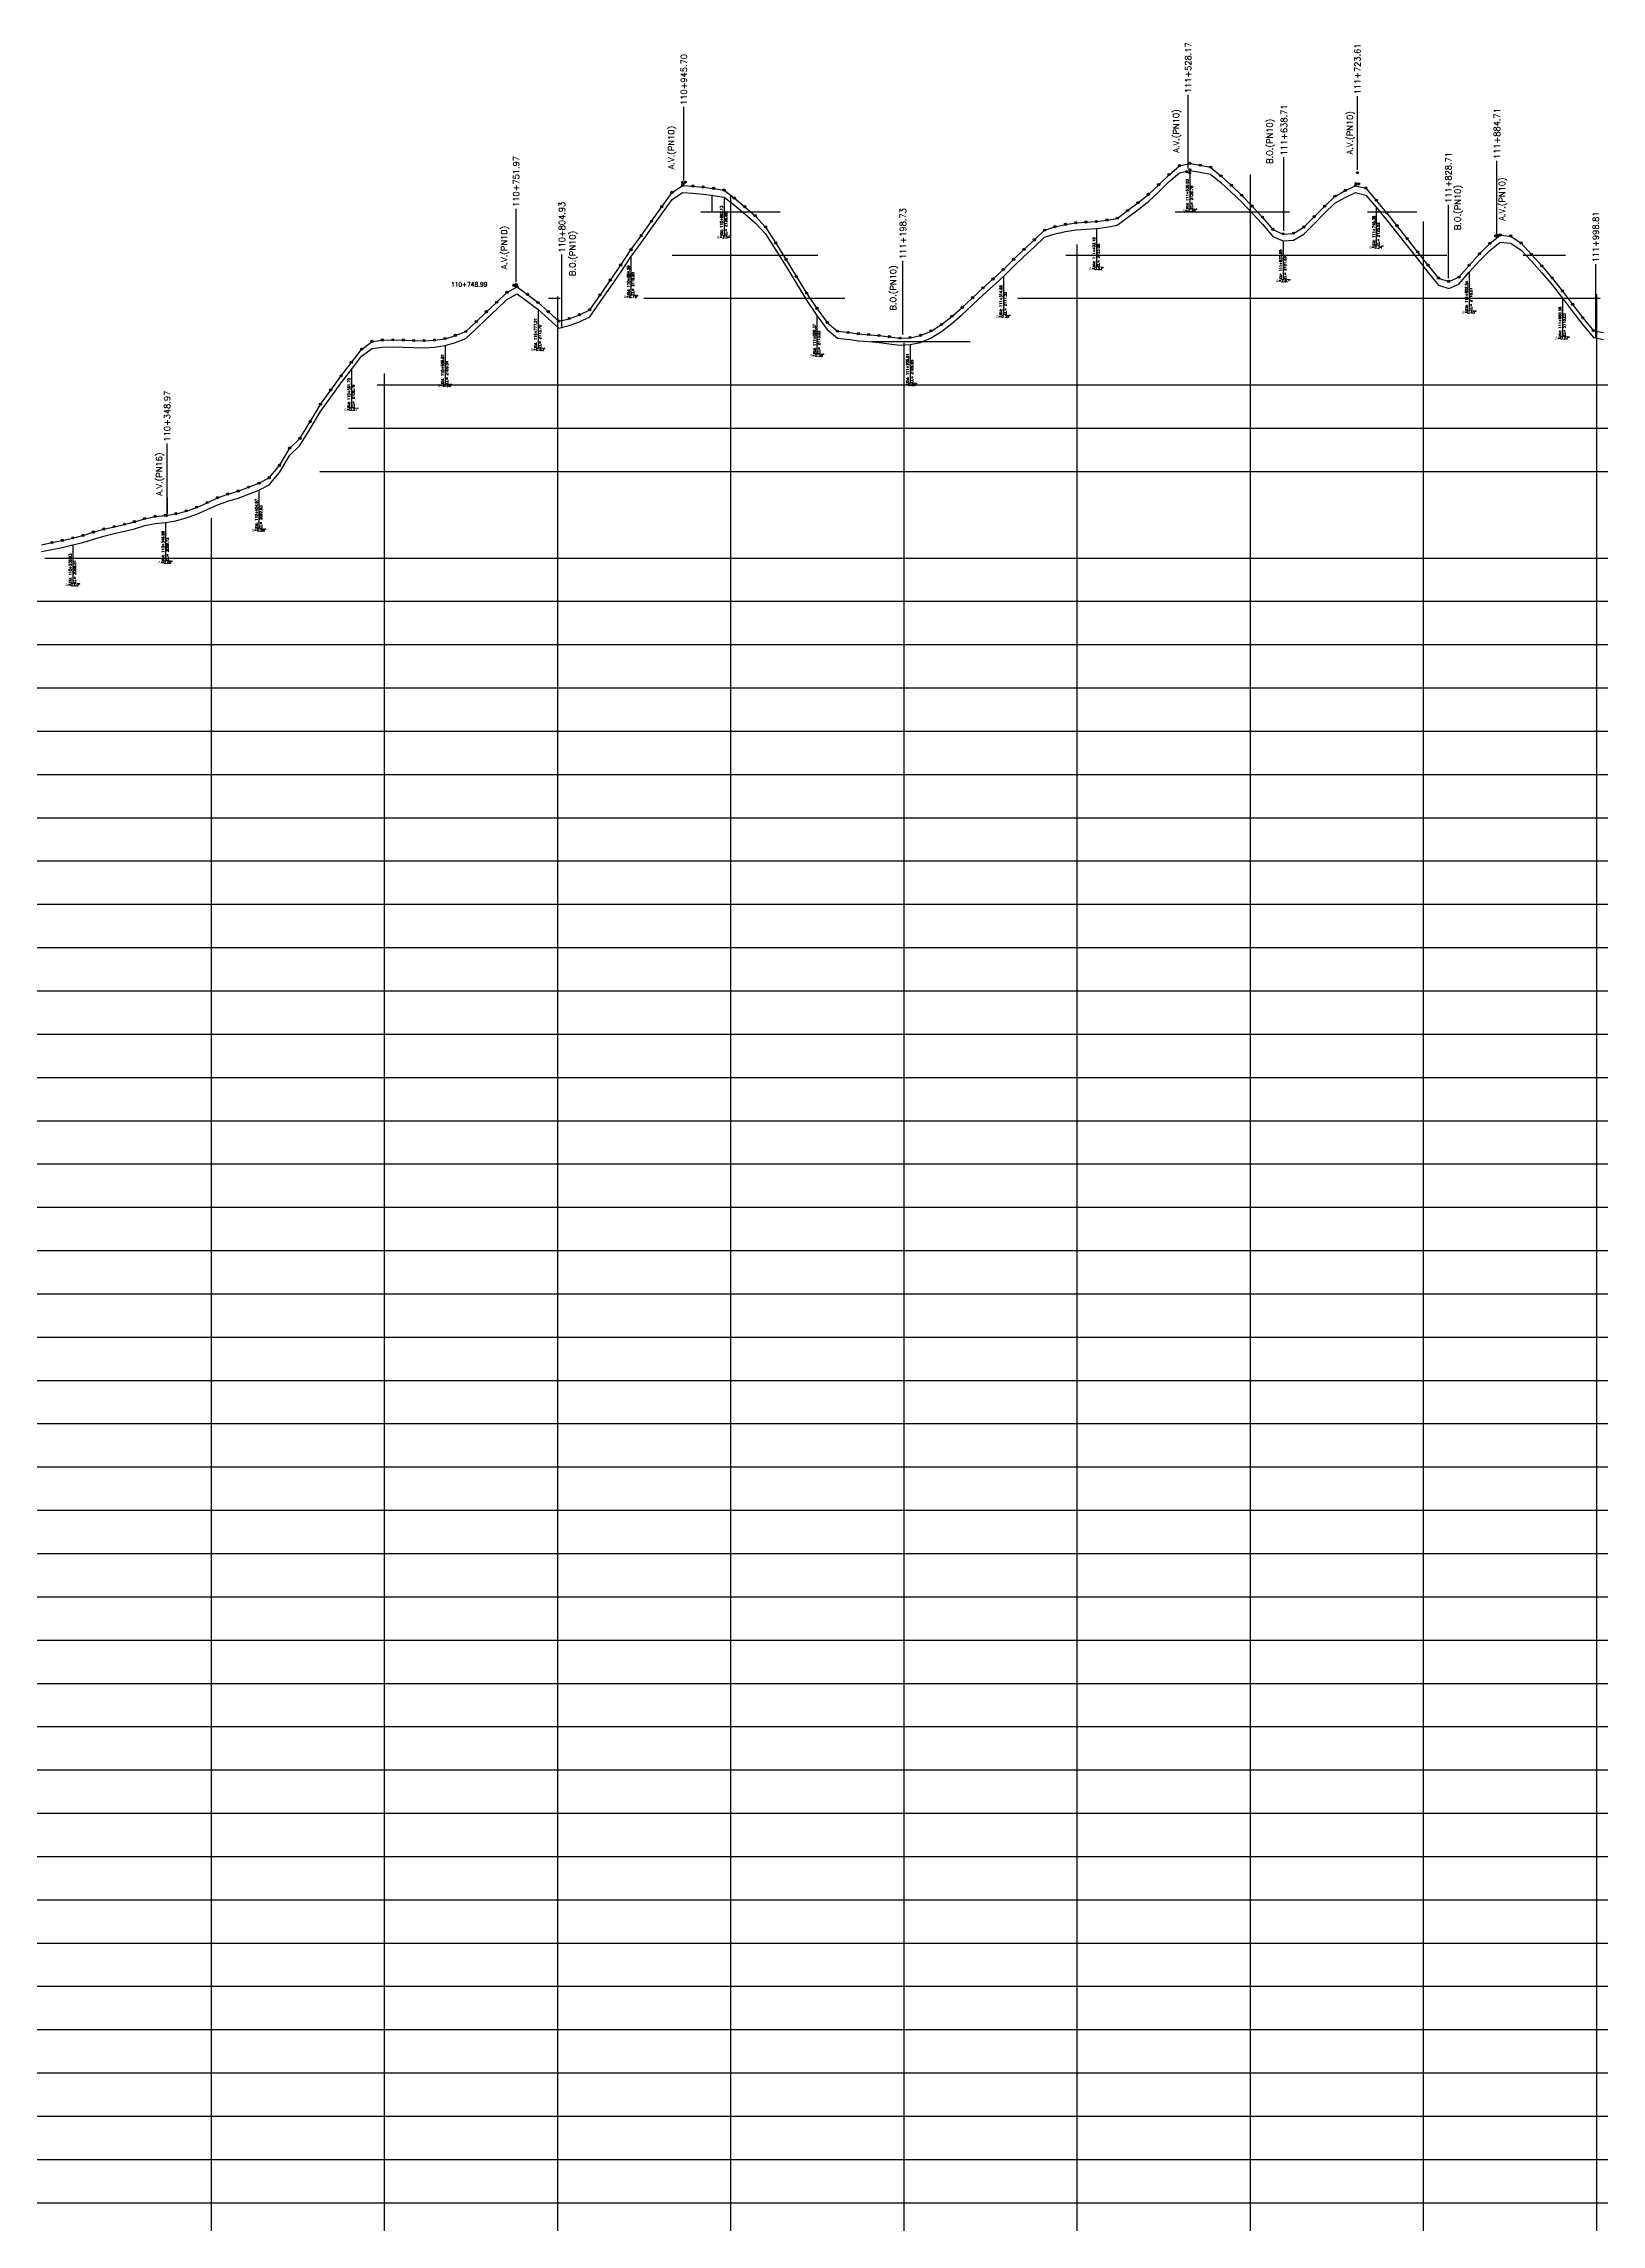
# Model space of a CAD drawing. Header units: metres. Extents: x 575895 to 634487, y 3214622 to 3222739.
# Drawn here: x 611809 to 613608, y 3217661 to 3220180 of the extents above; entities that cross this region are included whole.
import ezdxf

# ---------------------------------------------------------------- set-up
doc = ezdxf.new("R2010")
doc.units = ezdxf.units.M
for name, color, linetype in [('1405-05-17--km 74+000-133+000', 150, 'Continuous'), ('C-ROAD-PROF-GRID-MAJR', 8, 'Continuous'), ('C-ROAD-PROF-LABL', 92, 'Continuous'), ('C-ROAD-PROF-STAN-GEOM', 11, 'Continuous'), ('TXT', 2, 'Continuous'), ('V-CTRL-BMRK', 150, 'Continuous'), ('V-NODE', 1, 'Continuous')]:
    doc.layers.add(name, color=color, linetype=linetype)
doc.styles.add('RD', font='ROMAND.SHX', dxfattribs={"height": 3.5})
doc.styles.get("Standard").update_dxf_attribs({"font": 'romanc.shx', "height": 2})

msp = doc.modelspace()

# ---------------------------------------------------------------- linework, layer by layer
at = {"layer": '1405-05-17--km 74+000-133+000', "color": 150, "linetype": 'Continuous', "lineweight": -3, "ltscale": 2, "flags": 128}
for points in [[(611806.6, 3219601.1), (611818.7, 3219603.5), (611830.7, 3219606), (611842.8, 3219608.8), (611854.6, 3219611.6), (611866.6, 3219615.5), (611878.6, 3219619), (611890.6, 3219621.9), (611902.6, 3219624.6), (611913.9, 3219627.5), (611925.9, 3219631.1), (611937.9, 3219633.6), (611949.8, 3219634.9), (611961.9, 3219636.8), (611973.9, 3219640), (611985.9, 3219644.2), (611998, 3219649.6), (612009.9, 3219655.2), (612021.9, 3219659.5), (612033.9, 3219662.9), (612045.8, 3219667.4), (612057.8, 3219672), (612069.7, 3219678.3), (612081.5, 3219692.6), (612093.3, 3219712.5), (612105.2, 3219723.8), (612117, 3219743), (612128.8, 3219763.1), (612140.7, 3219779.7), (612152.7, 3219796), (612164.6, 3219811.6), (612176.4, 3219826.7), (612188.4, 3219835.9), (612200.3, 3219837.3), (612212.4, 3219837.6), (612224.5, 3219837.4), (612236.6, 3219836.8), (612248.6, 3219836.7), (612260.6, 3219837.4), (612272.7, 3219839.1), (612284.7, 3219842.8), (612296.7, 3219847.2), (612308.6, 3219858.5), (612320.5, 3219870.1), (612332.4, 3219881.1), (612344.2, 3219892.4), (612356.1, 3219898.8), (612368, 3219890.1), (612380.1, 3219880.7), (612392.1, 3219870), (612404, 3219859.2), (612416, 3219862.2), (612428, 3219866.7), (612440, 3219872.4), (612451.7, 3219889.5), (612463.7, 3219906.7), (612475.6, 3219924), (612487.4, 3219941.7), (612499.3, 3219957.8), (612511.2, 3219974.7), (612523, 3219991.4), (612534.9, 3220007.9), (612546.9, 3220016), (612558.9, 3220015.2), (612570.9, 3220014.1), (612582.9, 3220012.5), (612595, 3220010.6), (612606.9, 3220001.3), (612618.9, 3219991.4), (612630.9, 3219980.9), (612642.9, 3219968.1), (612654.7, 3219949.4), (612666.6, 3219930.3), (612678.5, 3219910.7), (612690.3, 3219891.5), (612702.2, 3219874), (612714.1, 3219857.7), (612726, 3219847.6), (612740.5, 3219846.1), (612750, 3219844.6), (612762, 3219843.7), (612774, 3219842.6), (612785.8, 3219841.2), (612798.1, 3219839.5), (612809.8, 3219840.2), (612821.8, 3219842.8), (612834, 3219847.9), (612846.1, 3219855.3), (612858, 3219864.8), (612870.1, 3219875.1), (612882, 3219886.2), (612894.1, 3219897.7), (612905.5, 3219907.9), (612917.5, 3219918.9), (612929.4, 3219930.5), (612941.3, 3219942), (612953.3, 3219953.3), (612965.2, 3219964.3), (612977.2, 3219968.3), (612989.2, 3219970.9), (613001.2, 3219972.9), (613013, 3219973.7), (613025, 3219974.3), (613037.1, 3219976), (613049.1, 3219978.1), (613061, 3219987), (613073, 3219995.9), (613085, 3220005.6), (613096.9, 3220016.9), (613108.9, 3220028.5), (613120.9, 3220038.8), (613132.9, 3220041.5), (613144.9, 3220039.4), (613156.9, 3220037.1), (613168.9, 3220027), (613180.8, 3220016.3), (613192.8, 3220004.6), (613204.9, 3219992.2), (613216.8, 3219979.2), (613228.7, 3219965.3), (613240.7, 3219960), (613252.6, 3219960.7), (613264.6, 3219967.9), (613276.4, 3219979.9), (613288.5, 3219991.9), (613300.5, 3220003.5), (613312.4, 3220010.3), (613324.3, 3220015.8), (613336.2, 3220012.9), (613348.2, 3219998.9), (613360.1, 3219984.3), (613372.1, 3219969.4), (613383.9, 3219954.4), (613395.9, 3219939.2), (613407.9, 3219923.9), (613419.9, 3219909), (613431.8, 3219905.1), (613443.7, 3219910), (613455.4, 3219923.8), (613467.4, 3219937), (613479.4, 3219949), (613491.4, 3219958.6), (613503.4, 3219957.6), (613515.5, 3219949.5), (613527.4, 3219936.5), (613539.3, 3219923.1), (613551.3, 3219909.1), (613563.2, 3219894), (613575, 3219878.6), (613586.8, 3219863), (613598.9, 3219848.3), (613610.8, 3219846.1)], [(611806.6, 3219593.1), (611818.7, 3219595.5), (611830.7, 3219598), (611842.8, 3219600.8), (611854.6, 3219603.6), (611866.6, 3219607.5), (611878.6, 3219611), (611890.6, 3219613.9), (611902.6, 3219616.6), (611913.9, 3219619.5), (611925.9, 3219623.1), (611937.9, 3219625.6), (611949.8, 3219626.9), (611961.9, 3219628.8), (611973.9, 3219632), (611985.9, 3219636.2), (611998, 3219641.6), (612009.9, 3219647.2), (612021.9, 3219651.5), (612033.9, 3219654.9), (612045.8, 3219659.4), (612057.8, 3219664), (612069.7, 3219670.3), (612081.5, 3219684.6), (612093.3, 3219704.5), (612105.2, 3219715.8), (612117, 3219735), (612128.8, 3219755.1), (612140.7, 3219771.7), (612152.7, 3219788), (612164.6, 3219803.6), (612176.4, 3219818.7), (612188.4, 3219827.9), (612200.3, 3219829.3), (612212.4, 3219829.6), (612224.5, 3219829.4), (612236.6, 3219828.8), (612248.6, 3219828.7), (612260.6, 3219829.4), (612272.7, 3219831.1), (612284.7, 3219834.8), (612296.7, 3219839.2), (612308.6, 3219850.5), (612320.5, 3219862.1), (612332.4, 3219873.1), (612344.2, 3219884.4), (612356.1, 3219890.8), (612368, 3219882.1), (612380.1, 3219872.7), (612392.1, 3219862), (612404, 3219851.2), (612416, 3219854.2), (612428, 3219858.7), (612440, 3219864.4), (612451.7, 3219881.5), (612463.7, 3219898.7), (612475.6, 3219916), (612487.4, 3219933.7), (612499.3, 3219949.8), (612511.2, 3219966.7), (612523, 3219983.4), (612534.9, 3219999.9), (612546.9, 3220008), (612558.9, 3220007.2), (612570.9, 3220006.1), (612582.9, 3220004.5), (612595, 3220002.6), (612606.9, 3219993.3), (612618.9, 3219983.4), (612630.9, 3219972.9), (612642.9, 3219960.1), (612654.7, 3219941.4), (612666.6, 3219922.3), (612678.5, 3219902.7), (612690.3, 3219883.5), (612702.2, 3219866), (612714.1, 3219849.7), (612726, 3219839.6), (612740.5, 3219838.1), (612750, 3219836.6), (612762, 3219835.7), (612774, 3219834.6), (612785.8, 3219833.2), (612798.1, 3219831.5), (612809.8, 3219832.2), (612821.8, 3219834.8), (612834, 3219839.9), (612846.1, 3219847.3), (612858, 3219856.8), (612870.1, 3219867.1), (612882, 3219878.2), (612894.1, 3219889.7), (612905.5, 3219899.9), (612917.5, 3219910.9), (612929.4, 3219922.5), (612941.3, 3219934), (612953.3, 3219945.3), (612965.2, 3219956.3), (612977.2, 3219960.3), (612989.2, 3219962.9), (613001.2, 3219964.9), (613013, 3219965.7), (613025, 3219966.3), (613037.1, 3219968), (613049.1, 3219970.1), (613061, 3219979), (613073, 3219987.9), (613085, 3219997.6), (613096.9, 3220008.9), (613108.9, 3220020.5), (613120.9, 3220030.8), (613132.9, 3220033.5), (613144.9, 3220031.4), (613156.9, 3220029.1), (613168.9, 3220019), (613180.8, 3220008.3), (613192.8, 3219996.6), (613204.9, 3219984.2), (613216.8, 3219971.2), (613228.7, 3219957.3), (613240.7, 3219952), (613252.6, 3219952.7), (613264.6, 3219959.9), (613276.4, 3219971.9), (613288.5, 3219983.9), (613300.5, 3219995.5), (613312.4, 3220002.3), (613324.3, 3220007.8), (613336.2, 3220004.9), (613348.2, 3219990.9), (613360.1, 3219976.3), (613372.1, 3219961.4), (613383.9, 3219946.4), (613395.9, 3219931.2), (613407.9, 3219915.9), (613419.9, 3219901), (613431.8, 3219897.1), (613443.7, 3219902), (613455.4, 3219915.8), (613467.4, 3219929), (613479.4, 3219941), (613491.4, 3219950.6), (613503.4, 3219949.6), (613515.5, 3219941.5), (613527.4, 3219928.5), (613539.3, 3219915.1), (613551.3, 3219901.1), (613563.2, 3219886), (613575, 3219870.6), (613586.8, 3219855), (613598.9, 3219840.3), (613610.8, 3219838.1)]]:
    msp.add_lwpolyline(points, dxfattribs=at)
at = {"layer": 'C-ROAD-PROF-GRID-MAJR', "color": 8, "linetype": 'Continuous', "lineweight": -3, "ltscale": 0.6}
for p, q in [((613202.9, 3215235.7), (613202.9, 3220028.6)), ((612602.9, 3215235.7), (612602.9, 3220004.9)), ((612568.1, 3219985.7), (612659.8, 3219985.7)), ((613116.1, 3219985.7), (613247.8, 3219985.7)), ((613337.9, 3219985.7), (613395, 3219985.7)), ((613402.9, 3215235.7), (613402.9, 3219974.3)), ((612535.2, 3219935.7), (612703.3, 3219935.7)), ((612989.5, 3219935.7), (613429.5, 3219935.7)), ((613002.9, 3215235.7), (613002.9, 3219947.7)), ((613518, 3219935.7), (613566.6, 3219935.7)), ((612392.2, 3219885.7), (612405.5, 3219885.7)), ((612402.9, 3215235.7), (612402.9, 3219887.8)), ((612502.4, 3219885.7), (612734.4, 3219885.7)), ((612934.3, 3219885.7), (613606.8, 3219885.7)), ((613602.9, 3215235.7), (613602.9, 3219890.5)), ((612765.4, 3219835.7), (612879, 3219835.7)), ((612802.9, 3215235.7), (612802.9, 3219834.1)), ((612202.9, 3215235.7), (612202.9, 3219798.8)), ((612194.2, 3219785.7), (614723, 3219785.7)), ((612161.1, 3219735.7), (616332.6, 3219735.7)), ((612128, 3219685.7), (616449.5, 3219685.7)), ((612002.9, 3215235.7), (612002.9, 3219631.7)), ((611810.4, 3219585.7), (616583.9, 3219585.7)), ((600719.4, 3219535.7), (616623.8, 3219535.7)), ((600337.3, 3219485.7), (616655.7, 3219485.7)), ((599555.9, 3219435.7), (616765.9, 3219435.7)), ((596136.1, 3219385.7), (616876.1, 3219385.7)), ((595665.8, 3219335.7), (617001.9, 3219335.7)), ((594931.4, 3219285.7), (617147.7, 3219285.7)), ((593817.7, 3219235.7), (617293.5, 3219235.7)), ((591896.1, 3219185.7), (617482.5, 3219185.7)), ((591290.9, 3219135.7), (617560.3, 3219135.7)), ((590703, 3219085.7), (617621.2, 3219085.7)), ((590345.8, 3219035.7), (617842.5, 3219035.7)), ((589932, 3218985.7), (617876.7, 3218985.7)), ((589649.5, 3218935.7), (617910.8, 3218935.7)), ((589229.7, 3218885.7), (634202.9, 3218885.7)), ((588839, 3218835.7), (634202.9, 3218835.7)), ((588788.5, 3218785.7), (634202.9, 3218785.7)), ((588574.1, 3218735.7), (634202.9, 3218735.7)), ((587846.2, 3218685.7), (634202.9, 3218685.7)), ((587471.4, 3218635.7), (634202.9, 3218635.7)), ((587402.3, 3218585.7), (634202.9, 3218585.7)), ((586879.5, 3218535.7), (634202.9, 3218535.7)), ((586834, 3218485.7), (634202.9, 3218485.7)), ((586802.6, 3218435.7), (634202.9, 3218435.7)), ((586657.4, 3218385.7), (634202.9, 3218385.7)), ((586394.3, 3218335.7), (634202.9, 3218335.7)), ((586104.8, 3218285.7), (634202.9, 3218285.7)), ((585771.4, 3218235.7), (634202.9, 3218235.7)), ((585413.8, 3218185.7), (634202.9, 3218185.7)), ((583461.1, 3218135.7), (634202.9, 3218135.7)), ((583425.8, 3218085.7), (634202.9, 3218085.7)), ((583390.7, 3218035.7), (634202.9, 3218035.7)), ((583124, 3217985.7), (634202.9, 3217985.7)), ((581945.1, 3217935.7), (634202.9, 3217935.7)), ((581633, 3217885.7), (634202.9, 3217885.7)), ((581370.7, 3217835.7), (634202.9, 3217835.7)), ((580454.3, 3217785.7), (634202.9, 3217785.7)), ((579879.4, 3217735.7), (634202.9, 3217735.7)), ((579207.9, 3217685.7), (634202.9, 3217685.7))]:
    msp.add_line(p, q, dxfattribs=at)
at = {"layer": 'C-ROAD-PROF-LABL', "color": 92, "linetype": 'Continuous', "lineweight": -3}
for p, q in [((612548.6, 3220022), (612548.6, 3220107)), ((613131, 3220035.6), (613131, 3220120.6)), ((613326.5, 3220034.2), (613326.5, 3220119.2)), ((613241.6, 3219963.7), (613241.6, 3220048.7)), ((613487.6, 3219959.5), (613487.6, 3220044.5)), ((612354.8, 3219904.2), (612354.8, 3219989.2)), ((612354.8, 3219904.2), (612354.8, 3219989.2)), ((613431.6, 3219908.8), (613431.6, 3219993.8)), ((612407.8, 3219851.3), (612407.8, 3219936.3)), ((612801.6, 3219843.9), (612801.6, 3219928.9)), ((613601.7, 3219840.1), (613601.7, 3219925.1)), ((611951.8, 3219633.1), (611951.8, 3219718.1))]:
    msp.add_line(p, q, dxfattribs=at)
at = {"layer": 'C-ROAD-PROF-STAN-GEOM', "color": 11, "linetype": 'Continuous', "lineweight": -3}
for p, q in [((613132.9, 3220033.5), (613132.9, 3219988.5)), ((612595, 3220002.6), (612595, 3219957.6)), ((613348.2, 3219990.9), (613348.2, 3219945.9)), ((613025, 3219966.3), (613025, 3219921.3)), ((613240.7, 3219952), (613240.7, 3219907)), ((612487.4, 3219933.7), (612487.4, 3219888.7)), ((612917.5, 3219910.9), (612917.5, 3219865.9)), ((613455.4, 3219915.8), (613455.4, 3219870.8)), ((613563.2, 3219886), (613563.2, 3219841)), ((612380.1, 3219872.7), (612380.1, 3219827.7)), ((612702.2, 3219866), (612702.2, 3219821)), ((612272.7, 3219831.1), (612272.7, 3219786.1)), ((612809.8, 3219832.2), (612809.8, 3219787.2)), ((612164.6, 3219803.6), (612164.6, 3219758.6)), ((612057.8, 3219664), (612057.8, 3219619)), ((611949.8, 3219626.9), (611949.8, 3219581.9)), ((611842.8, 3219600.8), (611842.8, 3219555.8))]:
    msp.add_line(p, q, dxfattribs=at)
at = {"layer": 'TXT', "color": 2, "linetype": 'Continuous', "lineweight": -3}
for p, q in [((612580.8, 3220005.2), (612580.8, 3219986.5)), ((611951.8, 3219655.8), (611951.8, 3219637))]:
    msp.add_line(p, q, dxfattribs=at)
at = {"layer": 'V-CTRL-BMRK'}
for p, q in [((613127.7, 3220032.1), (613130.2, 3220032.1)), ((613127.7, 3220032.1), (613130.2, 3220032.1)), ((613128.1, 3220031.8), (613130.6, 3220031.8)), ((613129, 3220030.8), (613129, 3220033.3)), ((613129, 3220030.8), (613129, 3220033.3)), ((613129.4, 3220030.5), (613129.4, 3220033)), ((613131.6, 3220030.5), (613134.1, 3220030.5)), ((613131.7, 3220034.4), (613134.2, 3220034.4)), ((613131.7, 3220034.3), (613134.2, 3220034.3)), ((613132.8, 3220029.2), (613132.8, 3220031.7)), ((613132.9, 3220033.1), (613132.9, 3220035.6)), ((613132.9, 3220033.1), (613132.9, 3220035.6)), ((613325.2, 3220030.7), (613327.7, 3220030.7)), ((613326.5, 3220029.5), (613326.5, 3220032)), ((612545.5, 3220019.7), (612548, 3220019.7)), ((612545.5, 3220019.7), (612548, 3220019.7)), ((612545.7, 3220019.2), (612548.2, 3220019.2)), ((612546.8, 3220018.4), (612546.8, 3220020.9)), ((612546.8, 3220018.4), (612546.8, 3220020.9)), ((612547, 3220017.9), (612547, 3220020.4)), ((612547.3, 3220018.5), (612549.8, 3220018.5)), ((612548.6, 3220017.3), (612548.6, 3220019.8)), ((612548.9, 3220020), (612551.4, 3220020)), ((612548.9, 3220020), (612551.4, 3220020)), ((612549.2, 3220020), (612551.7, 3220020)), ((612550.1, 3220018.7), (612550.1, 3220021.2)), ((612550.1, 3220018.7), (612550.1, 3220021.2)), ((612550.4, 3220018.7), (612550.4, 3220021.2)), ((613323.6, 3220018.4), (613326.1, 3220018.4)), ((613323.6, 3220018.4), (613326.1, 3220018.4)), ((613323.6, 3220017.8), (613326.1, 3220017.8)), ((613324.8, 3220017.2), (613324.8, 3220019.7)), ((613324.8, 3220017.1), (613324.8, 3220019.6)), ((613324.9, 3220016.6), (613324.9, 3220019.1)), ((613326.7, 3220018.1), (613329.2, 3220018.1)), ((613326.7, 3220018.1), (613329.2, 3220018.1)), ((613326.7, 3220017.8), (613329.2, 3220017.8)), ((613328, 3220016.8), (613328, 3220019.3)), ((613328, 3220016.8), (613328, 3220019.3)), ((613328, 3220016.6), (613328, 3220019.1)), ((613484.5, 3219958), (613487, 3219958)), ((613484.5, 3219958), (613487, 3219958)), ((613484.8, 3219957.7), (613487.3, 3219957.7)), ((613485.8, 3219956.7), (613485.8, 3219959.2)), ((613485.8, 3219956.7), (613485.8, 3219959.2)), ((613486, 3219956.4), (613486, 3219958.9)), ((613486.3, 3219957), (613488.8, 3219957)), ((613487.6, 3219955.7), (613487.6, 3219958.2)), ((613488.1, 3219958.5), (613490.6, 3219958.5)), ((613488.1, 3219958.5), (613490.6, 3219958.5)), ((613488.2, 3219958.5), (613490.7, 3219958.5)), ((613489.4, 3219957.3), (613489.4, 3219959.8)), ((613489.4, 3219957.2), (613489.4, 3219959.7)), ((613489.4, 3219957.2), (613489.4, 3219959.7)), ((612350.6, 3219900.6), (612353.1, 3219900.6)), ((612350.9, 3219901.1), (612353.4, 3219901.1)), ((612351.9, 3219899.3), (612351.9, 3219901.8)), ((612352.1, 3219899.8), (612352.1, 3219902.3)), ((612352.3, 3219899.9), (612354.8, 3219899.9)), ((612353.6, 3219901.7), (612356.1, 3219901.7)), ((612353.6, 3219901.6), (612356.1, 3219901.6)), ((612353.6, 3219898.6), (612353.6, 3219901.1)), ((612354, 3219901), (612356.5, 3219901)), ((612354.8, 3219900.4), (612354.8, 3219902.9)), ((612354.8, 3219900.4), (612354.8, 3219902.9)), ((612355.3, 3219899.7), (612355.3, 3219902.2))]:
    msp.add_line(p, q, dxfattribs=at)
at = {"layer": 'V-CTRL-BMRK', "const_width": 0.962}
for points in [[(613128.5, 3220032.1, 0.414214), (613129, 3220031.6, 1)], [(613128.5, 3220032.1, 0.414214), (613129, 3220031.6, 1)], [(613128.9, 3220031.8, 0.414214), (613129.4, 3220031.3, 1)], [(613129.4, 3220032.1, 0.414214), (613129, 3220032.5, 1)], [(613129.4, 3220032.1, 0.414214), (613129, 3220032.5, 1)], [(613129.9, 3220031.8, 0.414214), (613129.4, 3220032.2, 1)], [(613132.3, 3220030.5, 0.414214), (613132.8, 3220030, 1)], [(613132.5, 3220034.4, 0.414214), (613132.9, 3220033.9, 1)], [(613132.5, 3220034.3, 0.414214), (613132.9, 3220033.9, 1)], [(613133.3, 3220030.5, 0.414214), (613132.8, 3220030.9, 1)], [(613133.4, 3220034.4, 0.414214), (613132.9, 3220034.8, 1)], [(613133.4, 3220034.3, 0.414214), (613132.9, 3220034.8, 1)], [(613326, 3220030.7, 0.414214), (613326.5, 3220030.2, 1)], [(613327, 3220030.7, 0.414214), (613326.5, 3220031.2, 1)], [(612546.3, 3220019.7, 0.414214), (612546.8, 3220019.2, 1)], [(612546.3, 3220019.7, 0.414214), (612546.8, 3220019.2, 1)], [(612546.5, 3220019.2, 0.414214), (612547, 3220018.7, 1)], [(612547.2, 3220019.7, 0.414214), (612546.8, 3220020.1, 1)], [(612547.2, 3220019.7, 0.414214), (612546.8, 3220020.2, 1)], [(612547.5, 3220019.2, 0.414214), (612547, 3220019.6, 1)], [(612548.1, 3220018.5, 0.414214), (612548.6, 3220018, 1)], [(612549, 3220018.5, 0.414214), (612548.6, 3220019, 1)], [(612549.7, 3220020, 0.414214), (612550.1, 3220019.5, 1)], [(612549.7, 3220020, 0.414214), (612550.1, 3220019.5, 1)], [(612549.9, 3220020, 0.414214), (612550.4, 3220019.5, 1)], [(612550.6, 3220020, 0.414214), (612550.1, 3220020.5, 1)], [(612550.6, 3220020, 0.414214), (612550.1, 3220020.4, 1)], [(612550.9, 3220020, 0.414214), (612550.4, 3220020.4, 1)], [(613324.4, 3220018.4, 0.414214), (613324.8, 3220017.9, 1)], [(613324.4, 3220018.4, 0.414214), (613324.8, 3220017.9, 1)], [(613324.4, 3220017.8, 0.414214), (613324.9, 3220017.3, 1)], [(613325.3, 3220018.4, 0.414214), (613324.8, 3220018.9, 1)], [(613325.3, 3220018.4, 0.414214), (613324.8, 3220018.8, 1)], [(613325.4, 3220017.8, 0.414214), (613324.9, 3220018.3, 1)], [(613327.5, 3220018.1, 0.414214), (613328, 3220017.6, 1)], [(613327.5, 3220018.1, 0.414214), (613328, 3220017.6, 1)], [(613327.5, 3220017.8, 0.414214), (613328, 3220017.4, 1)], [(613328.4, 3220018.1, 0.414214), (613328, 3220018.5, 1)], [(613328.4, 3220018.1, 0.414214), (613328, 3220018.6, 1)], [(613328.4, 3220017.8, 0.414214), (613328, 3220018.3, 1)], [(613485.3, 3219958, 0.414214), (613485.8, 3219957.5, 1)], [(613485.3, 3219958, 0.414214), (613485.8, 3219957.5, 1)], [(613485.6, 3219957.7, 0.414214), (613486, 3219957.2, 1)], [(613486.2, 3219958, 0.414214), (613485.8, 3219958.4, 1)], [(613486.2, 3219958, 0.414214), (613485.8, 3219958.4, 1)], [(613486.5, 3219957.7, 0.414214), (613486, 3219958.2, 1)], [(613487.1, 3219957, 0.414214), (613487.6, 3219956.5, 1)], [(613488, 3219957, 0.414214), (613487.6, 3219957.5, 1)], [(613488.9, 3219958.5, 0.414214), (613489.4, 3219958.1, 1)], [(613488.9, 3219958.5, 0.414214), (613489.4, 3219958, 1)], [(613488.9, 3219958.5, 0.414214), (613489.4, 3219958, 1)], [(613489.9, 3219958.5, 0.414214), (613489.4, 3219959, 1)], [(613489.8, 3219958.5, 0.414214), (613489.4, 3219958.9, 1)], [(613489.8, 3219958.5, 0.414214), (613489.4, 3219958.9, 1)], [(612351.4, 3219900.6, 0.414214), (612351.9, 3219900.1, 1)], [(612351.6, 3219901.1, 0.414214), (612352.1, 3219900.6, 1)], [(612352.3, 3219900.6, 0.414214), (612351.9, 3219901, 1)], [(612352.6, 3219901.1, 0.414214), (612352.1, 3219901.6, 1)], [(612353.1, 3219899.9, 0.414214), (612353.6, 3219899.4, 1)], [(612354, 3219899.9, 0.414214), (612353.6, 3219900.3, 1)], [(612354.3, 3219901.7, 0.414214), (612354.8, 3219901.2, 1)], [(612354.3, 3219901.6, 0.414214), (612354.8, 3219901.1, 1)], [(612355.3, 3219901.7, 0.414214), (612354.8, 3219902.1, 1)], [(612355.3, 3219901.6, 0.414214), (612354.8, 3219902.1, 1)], [(612354.8, 3219901, 0.414214), (612355.3, 3219900.5, 1)], [(612355.8, 3219901, 0.414214), (612355.3, 3219901.5, 1)]]:
    msp.add_lwpolyline(points, format="xyb", dxfattribs=at)
at = {"layer": 'V-CTRL-BMRK'}
for centre in [(613129, 3220032.1), (613129, 3220032.1), (613129.4, 3220031.8), (613132.8, 3220030.5), (613132.9, 3220034.4), (613132.9, 3220034.3), (613326.5, 3220030.7), (612546.8, 3220019.7), (612546.8, 3220019.7), (612547, 3220019.2), (612548.6, 3220018.5), (612550.1, 3220020), (612550.1, 3220020), (612550.4, 3220020), (613324.8, 3220018.4), (613324.8, 3220018.4), (613324.9, 3220017.8), (613328, 3220018.1), (613328, 3220018.1), (613328, 3220017.8), (613485.8, 3219958), (613485.8, 3219958), (613486, 3219957.7), (613487.6, 3219957), (613489.4, 3219958.5), (613489.4, 3219958.5), (613489.4, 3219958.5), (612351.9, 3219900.6), (612352.1, 3219901.1), (612353.6, 3219899.9), (612354.8, 3219901.7), (612354.8, 3219901.6), (612355.3, 3219901)]:
    msp.add_circle(centre, 0.962, dxfattribs=at)
at = {"layer": 'V-NODE', "lineweight": -2}
for p, q in [((613108.9, 3220028.7), (613108.9, 3220028.7)), ((613120.9, 3220039), (613120.9, 3220039)), ((613132.9, 3220041.7), (613132.9, 3220041.7)), ((613144.9, 3220039.6), (613144.9, 3220039.6)), ((613156.9, 3220037.3), (613156.9, 3220037.3)), ((613168.9, 3220027.2), (613168.9, 3220027.2)), ((612534.9, 3220008.1), (612534.9, 3220008.1)), ((612546.9, 3220016.2), (612546.9, 3220016.2)), ((612558.9, 3220015.4), (612558.9, 3220015.4)), ((612570.9, 3220014.3), (612570.9, 3220014.3)), ((612582.9, 3220012.7), (612582.9, 3220012.7)), ((612595, 3220010.8), (612595, 3220010.8)), ((612606.9, 3220001.5), (612606.9, 3220001.5)), ((613085, 3220005.8), (613085, 3220005.8)), ((613096.9, 3220017.1), (613096.9, 3220017.1)), ((613180.8, 3220016.5), (613180.8, 3220016.5)), ((613192.8, 3220004.8), (613192.8, 3220004.8)), ((613300.5, 3220003.7), (613300.5, 3220003.7)), ((613312.4, 3220010.5), (613312.4, 3220010.5)), ((613324.3, 3220016), (613324.3, 3220016)), ((613336.2, 3220013.1), (613336.2, 3220013.1)), ((612511.2, 3219974.9), (612511.2, 3219974.9)), ((612523, 3219991.6), (612523, 3219991.6)), ((612618.9, 3219991.6), (612618.9, 3219991.6)), ((612630.9, 3219981.1), (612630.9, 3219981.1)), ((613025, 3219974.5), (613025, 3219974.5)), ((613037.1, 3219976.2), (613037.1, 3219976.2)), ((613049.1, 3219978.3), (613049.1, 3219978.3)), ((613061, 3219987.2), (613061, 3219987.2)), ((613073, 3219996.1), (613073, 3219996.1)), ((613204.9, 3219992.4), (613204.9, 3219992.4)), ((613216.8, 3219979.4), (613216.8, 3219979.4)), ((613276.4, 3219980.1), (613276.4, 3219980.1)), ((613288.5, 3219992.1), (613288.5, 3219992.1)), ((613348.2, 3219999.1), (613348.2, 3219999.1)), ((613360.1, 3219984.5), (613360.1, 3219984.5)), ((612499.3, 3219958), (612499.3, 3219958)), ((612642.9, 3219968.3), (612642.9, 3219968.3)), ((612654.7, 3219949.6), (612654.7, 3219949.6)), ((612953.3, 3219953.5), (612953.3, 3219953.5)), ((612965.2, 3219964.5), (612965.2, 3219964.5)), ((612977.2, 3219968.5), (612977.2, 3219968.5)), ((612989.2, 3219971.1), (612989.2, 3219971.1)), ((613001.2, 3219973.1), (613001.2, 3219973.1)), ((613013, 3219973.9), (613013, 3219973.9)), ((613228.7, 3219965.5), (613228.7, 3219965.5)), ((613240.7, 3219960.2), (613240.7, 3219960.2)), ((613252.6, 3219960.9), (613252.6, 3219960.9)), ((613264.6, 3219968.1), (613264.6, 3219968.1)), ((613372.1, 3219969.6), (613372.1, 3219969.6)), ((613383.9, 3219954.6), (613383.9, 3219954.6)), ((613479.4, 3219949.2), (613479.4, 3219949.2)), ((613491.4, 3219958.8), (613491.4, 3219958.8)), ((613503.4, 3219957.8), (613503.4, 3219957.8)), ((613515.5, 3219949.7), (613515.5, 3219949.7)), ((612475.6, 3219924.2), (612475.6, 3219924.2)), ((612487.4, 3219941.9), (612487.4, 3219941.9)), ((612666.6, 3219930.5), (612666.6, 3219930.5)), ((612929.4, 3219930.7), (612929.4, 3219930.7)), ((612941.3, 3219942.2), (612941.3, 3219942.2)), ((613395.9, 3219939.4), (613395.9, 3219939.4)), ((613407.9, 3219924.1), (613407.9, 3219924.1)), ((613455.4, 3219924), (613455.4, 3219924)), ((613467.4, 3219937.2), (613467.4, 3219937.2)), ((613527.4, 3219936.7), (613527.4, 3219936.7)), ((612356.1, 3219899), (612356.1, 3219899)), ((612463.7, 3219906.9), (612463.7, 3219906.9)), ((612678.5, 3219910.9), (612678.5, 3219910.9)), ((612905.5, 3219908.1), (612905.5, 3219908.1)), ((612917.5, 3219919.1), (612917.5, 3219919.1)), ((613419.9, 3219909.2), (613419.9, 3219909.2)), ((613431.8, 3219905.3), (613431.8, 3219905.3)), ((613443.7, 3219910.2), (613443.7, 3219910.2)), ((613539.3, 3219923.3), (613539.3, 3219923.3)), ((613551.3, 3219909.3), (613551.3, 3219909.3)), ((612332.4, 3219881.3), (612332.4, 3219881.3)), ((612344.2, 3219892.6), (612344.2, 3219892.6)), ((612368, 3219890.3), (612368, 3219890.3)), ((612380.1, 3219880.9), (612380.1, 3219880.9)), ((612451.7, 3219889.7), (612451.7, 3219889.7)), ((612690.3, 3219891.7), (612690.3, 3219891.7)), ((612702.2, 3219874.2), (612702.2, 3219874.2)), ((612870.1, 3219875.3), (612870.1, 3219875.3)), ((612882, 3219886.4), (612882, 3219886.4)), ((612894.1, 3219897.9), (612894.1, 3219897.9)), ((613563.2, 3219894.2), (613563.2, 3219894.2)), ((613575, 3219878.8), (613575, 3219878.8)), ((612308.6, 3219858.7), (612308.6, 3219858.7)), ((612320.5, 3219870.3), (612320.5, 3219870.3)), ((612392.1, 3219870.2), (612392.1, 3219870.2)), ((612404, 3219859.4), (612404, 3219859.4)), ((612416, 3219862.4), (612416, 3219862.4)), ((612428, 3219866.9), (612428, 3219866.9)), ((612440, 3219872.6), (612440, 3219872.6)), ((612714.1, 3219857.9), (612714.1, 3219857.9)), ((612846.1, 3219855.5), (612846.1, 3219855.5)), ((612858, 3219865), (612858, 3219865)), ((613586.8, 3219863.2), (613586.8, 3219863.2)), ((613598.9, 3219848.5), (613598.9, 3219848.5)), ((612176.4, 3219826.9), (612176.4, 3219826.9)), ((612188.4, 3219836.1), (612188.4, 3219836.1)), ((612200.3, 3219837.5), (612200.3, 3219837.5)), ((612212.4, 3219837.8), (612212.4, 3219837.8)), ((612224.5, 3219837.6), (612224.5, 3219837.6)), ((612236.6, 3219837), (612236.6, 3219837)), ((612248.6, 3219836.9), (612248.6, 3219836.9)), ((612260.6, 3219837.6), (612260.6, 3219837.6)), ((612272.7, 3219839.3), (612272.7, 3219839.3)), ((612284.7, 3219843), (612284.7, 3219843)), ((612296.7, 3219847.4), (612296.7, 3219847.4)), ((612726, 3219847.8), (612726, 3219847.8)), ((612738, 3219846.3), (612738, 3219846.3)), ((612750, 3219844.8), (612750, 3219844.8)), ((612762, 3219843.9), (612762, 3219843.9)), ((612774, 3219842.8), (612774, 3219842.8)), ((612785.8, 3219841.4), (612785.8, 3219841.4)), ((612798.1, 3219839.7), (612798.1, 3219839.7)), ((612809.8, 3219840.4), (612809.8, 3219840.4)), ((612821.8, 3219843), (612821.8, 3219843)), ((612834, 3219848.1), (612834, 3219848.1)), ((612164.6, 3219811.8), (612164.6, 3219811.8)), ((612140.7, 3219779.9), (612140.7, 3219779.9)), ((612152.7, 3219796.2), (612152.7, 3219796.2)), ((612128.8, 3219763.3), (612128.8, 3219763.3)), ((612105.2, 3219724), (612105.2, 3219724)), ((612117, 3219743.2), (612117, 3219743.2)), ((612093.3, 3219712.7), (612093.3, 3219712.7)), ((612057.8, 3219672.2), (612057.8, 3219672.2)), ((612069.7, 3219678.5), (612069.7, 3219678.5)), ((612081.5, 3219692.8), (612081.5, 3219692.8)), ((611998, 3219649.8), (611998, 3219649.8)), ((612009.9, 3219655.4), (612009.9, 3219655.4)), ((612021.9, 3219659.7), (612021.9, 3219659.7)), ((612033.9, 3219663.1), (612033.9, 3219663.1)), ((612045.8, 3219667.6), (612045.8, 3219667.6)), ((611890.6, 3219622.1), (611890.6, 3219622.1)), ((611902.6, 3219624.8), (611902.6, 3219624.8)), ((611913.9, 3219627.7), (611913.9, 3219627.7)), ((611925.9, 3219631.3), (611925.9, 3219631.3)), ((611937.9, 3219633.8), (611937.9, 3219633.8)), ((611949.8, 3219635.1), (611949.8, 3219635.1)), ((611961.9, 3219637), (611961.9, 3219637)), ((611973.9, 3219640.2), (611973.9, 3219640.2)), ((611985.9, 3219644.4), (611985.9, 3219644.4)), ((611818.7, 3219603.7), (611818.7, 3219603.7)), ((611830.7, 3219606.2), (611830.7, 3219606.2)), ((611842.8, 3219609), (611842.8, 3219609)), ((611854.6, 3219611.8), (611854.6, 3219611.8)), ((611866.6, 3219615.7), (611866.6, 3219615.7)), ((611878.6, 3219619.2), (611878.6, 3219619.2))]:
    msp.add_line(p, q, dxfattribs=at)
for centre in [(613108.9, 3220028.7), (613120.9, 3220039), (613132.9, 3220041.7), (613144.9, 3220039.6), (613156.9, 3220037.3), (613168.9, 3220027.2), (612534.9, 3220008.1), (612546.9, 3220016.2), (612558.9, 3220015.4), (612570.9, 3220014.3), (612582.9, 3220012.7), (612595, 3220010.8), (612606.9, 3220001.5), (613085, 3220005.8), (613096.9, 3220017.1), (613180.8, 3220016.5), (613192.8, 3220004.8), (613300.5, 3220003.7), (613312.4, 3220010.5), (613324.3, 3220016), (613336.2, 3220013.1), (613348.2, 3219999.1), (612511.2, 3219974.9), (612523, 3219991.6), (612618.9, 3219991.6), (612630.9, 3219981.1), (613001.2, 3219973.1), (613013, 3219973.9), (613025, 3219974.5), (613037.1, 3219976.2), (613049.1, 3219978.3), (613061, 3219987.2), (613073, 3219996.1), (613204.9, 3219992.4), (613216.8, 3219979.4), (613276.4, 3219980.1), (613288.5, 3219992.1), (613360.1, 3219984.5), (612499.3, 3219958), (612642.9, 3219968.3), (612654.7, 3219949.6), (612953.3, 3219953.5), (612965.2, 3219964.5), (612977.2, 3219968.5), (612989.2, 3219971.1), (613228.7, 3219965.5), (613240.7, 3219960.2), (613252.6, 3219960.9), (613264.6, 3219968.1), (613372.1, 3219969.6), (613383.9, 3219954.6), (613479.4, 3219949.2), (613491.4, 3219958.8), (613503.4, 3219957.8), (613515.5, 3219949.7), (612475.6, 3219924.2), (612487.4, 3219941.9), (612666.6, 3219930.5), (612929.4, 3219930.7), (612941.3, 3219942.2), (613395.9, 3219939.4), (613407.9, 3219924.1), (613455.4, 3219924), (613467.4, 3219937.2), (613527.4, 3219936.7), (613539.3, 3219923.3), (612356.1, 3219899), (612463.7, 3219906.9), (612678.5, 3219910.9), (612894.1, 3219897.9), (612905.5, 3219908.1), (612917.5, 3219919.1), (613419.9, 3219909.2), (613431.8, 3219905.3), (613443.7, 3219910.2), (613551.3, 3219909.3), (612332.4, 3219881.3), (612344.2, 3219892.6), (612368, 3219890.3), (612380.1, 3219880.9), (612440, 3219872.6), (612451.7, 3219889.7), (612690.3, 3219891.7), (612702.2, 3219874.2), (612870.1, 3219875.3), (612882, 3219886.4), (613563.2, 3219894.2), (613575, 3219878.8), (612296.7, 3219847.4), (612308.6, 3219858.7), (612320.5, 3219870.3), (612392.1, 3219870.2), (612404, 3219859.4), (612416, 3219862.4), (612428, 3219866.9), (612714.1, 3219857.9), (612726, 3219847.8), (612834, 3219848.1), (612846.1, 3219855.5), (612858, 3219865), (613586.8, 3219863.2), (613598.9, 3219848.5), (612176.4, 3219826.9), (612188.4, 3219836.1), (612200.3, 3219837.5), (612212.4, 3219837.8), (612224.5, 3219837.6), (612236.6, 3219837), (612248.6, 3219836.9), (612260.6, 3219837.6), (612272.7, 3219839.3), (612284.7, 3219843), (612738, 3219846.3), (612750, 3219844.8), (612762, 3219843.9), (612774, 3219842.8), (612785.8, 3219841.4), (612798.1, 3219839.7), (612809.8, 3219840.4), (612821.8, 3219843), (612164.6, 3219811.8), (612140.7, 3219779.9), (612152.7, 3219796.2), (612128.8, 3219763.3), (612105.2, 3219724), (612117, 3219743.2), (612093.3, 3219712.7), (612057.8, 3219672.2), (612069.7, 3219678.5), (612081.5, 3219692.8), (611998, 3219649.8), (612009.9, 3219655.4), (612021.9, 3219659.7), (612033.9, 3219663.1), (612045.8, 3219667.6), (611890.6, 3219622.1), (611902.6, 3219624.8), (611913.9, 3219627.7), (611925.9, 3219631.3), (611937.9, 3219633.8), (611949.8, 3219635.1), (611961.9, 3219637), (611973.9, 3219640.2), (611985.9, 3219644.4), (611818.7, 3219603.7), (611830.7, 3219606.2), (611842.8, 3219609), (611854.6, 3219611.8), (611866.6, 3219615.7), (611878.6, 3219619.2)]:
    msp.add_circle(centre, 1.25, dxfattribs=at)

# ---------------------------------------------------------------- texts
at = {"layer": 'C-ROAD-PROF-LABL', "color": 2, "linetype": 'Continuous', "lineweight": -3, "char_height": 7, "attachment_point": 4, "rotation": 90}
for s, insert in [('{\\C7;111+528.17}', (613131, 3220122.7)), ('{\\C7;111+723.61}', (613326.5, 3220121.3)), ('{\\C7;110+945.70}', (612548.6, 3220109.1)), ('{\\C7;111+638.71}', (613241.6, 3220050.8)), ('{\\C7;111+884.71}', (613487.6, 3220046.6)), ('{\\C7;111+828.71}', (613431.6, 3219995.9)), ('{\\C7;110+751.97}', (612354.8, 3219991.3)), ('{\\C7;110+751.97}', (612354.8, 3219991.3)), ('{\\C7;110+804.93}', (612407.8, 3219938.4)), ('{\\C7;111+198.73}', (612801.6, 3219931)), ('{\\C7;111+998.81}', (613601.7, 3219927.2)), ('{\\C7;110+348.97}', (611951.8, 3219720.2))]:
    msp.add_mtext(s, dxfattribs=dict(at, insert=insert))
at = {"layer": 'C-ROAD-PROF-LABL', "color": 92, "linetype": 'Continuous', "lineweight": -3, "insert": (612321.7, 3219901.8), "char_height": 5, "attachment_point": 6}
msp.add_mtext('{\\C7;110+748.99}', dxfattribs=at)
at = {"layer": 'C-ROAD-PROF-STAN-GEOM', "color": 11, "linetype": 'Continuous', "lineweight": -3, "char_height": 3, "attachment_point": 1, "rotation": 90, "style": 'RD'}
for s, insert in [('{\\Fromand.shx|c0;\\C7;KM: 111+530.02}', (613128.5, 3219989.1)), ('{\\Fromand.shx|c0;\\C7;EL= 2129.78}', (613133.5, 3219989.1)), ('{\\Fromand.shx|c0;\\C7;KM: 110+992.13}', (612590.6, 3219958.2)), ('{\\Fromand.shx|c0;\\C7;EL= 2126.69}', (612595.6, 3219958.2)), ('{\\Fromand.shx|c0;\\C7;KM: 111+745.38}', (613343.9, 3219946.5)), ('{\\Fromand.shx|c0;\\C7;KM: 111+422.19}', (613020.7, 3219921.9)), ('{\\Fromand.shx|c0;\\C7;EL= 2125.52}', (613348.9, 3219946.5)), ('{\\Fromand.shx|c0;\\C7;EL= 2123.06}', (613025.7, 3219921.9)), ('{\\Fromand.shx|c0;\\C7;KM: 111+637.85}', (613236.3, 3219907.6)), ('{\\Fromand.shx|c0;\\C7;EL= 2121.63}', (613241.3, 3219907.6)), ('{\\Fromand.shx|c0;\\C7;KM: 110+884.59}', (612483.1, 3219889.3)), ('{\\Fromand.shx|c0;\\C7;EL= 2119.80}', (612488.1, 3219889.3)), ('{\\Fromand.shx|c0;\\C7;KM: 111+314.66}', (612913.2, 3219866.5)), ('{\\Fromand.shx|c0;\\C7;KM: 111+852.54}', (613451, 3219871.4)), ('{\\Fromand.shx|c0;\\C7;EL= 2117.52}', (612918.2, 3219866.5)), ('{\\Fromand.shx|c0;\\C7;EL= 2118.01}', (613456, 3219871.4)), ('{\\Fromand.shx|c0;\\C7;KM: 111+960.36}', (613558.9, 3219841.6)), ('{\\Fromand.shx|c0;\\C7;KM: 110+777.21}', (612375.7, 3219828.3)), ('{\\Fromand.shx|c0;\\C7;EL= 2113.70}', (612380.7, 3219828.3)), ('{\\Fromand.shx|c0;\\C7;KM: 111+099.37}', (612697.9, 3219821.6)), ('{\\Fromand.shx|c0;\\C7;EL= 2115.03}', (613563.9, 3219841.6)), ('{\\Fromand.shx|c0;\\C7;EL= 2113.03}', (612702.9, 3219821.6)), ('{\\Fromand.shx|c0;\\C7;KM: 110+669.81}', (612268.3, 3219786.7)), ('{\\Fromand.shx|c0;\\C7;EL= 2109.54}', (612273.3, 3219786.7)), ('{\\Fromand.shx|c0;\\C7;KM: 111+206.91}', (612805.4, 3219787.8)), ('{\\Fromand.shx|c0;\\C7;EL= 2109.65}', (612810.4, 3219787.8)), ('{\\Fromand.shx|c0;\\C7;KM: 110+561.70}', (612160.2, 3219759.2)), ('{\\Fromand.shx|c0;\\C7;EL= 2106.79}', (612165.2, 3219759.2)), ('{\\Fromand.shx|c0;\\C7;KM: 110+454.97}', (612053.5, 3219619.6)), ('{\\Fromand.shx|c0;\\C7;EL= 2092.83}', (612058.5, 3219619.6)), ('{\\Fromand.shx|c0;\\C7;KM: 110+346.98}', (611945.5, 3219582.5)), ('{\\Fromand.shx|c0;\\C7;EL= 2089.12}', (611950.5, 3219582.5)), ('{\\Fromand.shx|c0;\\C7;KM: 110+239.93}', (611838.4, 3219556.4)), ('{\\Fromand.shx|c0;\\C7;EL= 2086.51}', (611843.4, 3219556.4))]:
    msp.add_mtext(s, dxfattribs=dict(at, insert=insert))
at = {"layer": 'C-ROAD-PROF-STAN-GEOM', "color": 11, "linetype": 'Continuous', "lineweight": -3, "char_height": 3, "attachment_point": 5, "style": 'RD'}
for s, insert in [('{\\Fgreekc.shx|c0;Δ\\Fromand.shx|c0;=2.29°}', (613132.9, 3219987.5)), ('{\\Fgreekc.shx|c0;Δ\\Fromand.shx|c0;=3.54°}', (612595, 3219956.6)), ('{\\Fgreekc.shx|c0;Δ\\Fromand.shx|c0;=0.34°}', (613348.2, 3219944.9)), ('{\\Fgreekc.shx|c0;Δ\\Fromand.shx|c0;=0.53°}', (613025, 3219920.3)), ('{\\Fgreekc.shx|c0;Δ\\Fromand.shx|c0;=2.87°}', (613240.7, 3219906)), ('{\\Fgreekc.shx|c0;Δ\\Fromand.shx|c0;=0.79°}', (612487.4, 3219887.7)), ('{\\Fgreekc.shx|c0;Δ\\Fromand.shx|c0;=0.39°}', (612917.5, 3219864.9)), ('{\\Fgreekc.shx|c0;Δ\\Fromand.shx|c0;=0.45°}', (613455.4, 3219869.8)), ('{\\Fgreekc.shx|c0;Δ\\Fromand.shx|c0;=0.63°}', (612380.1, 3219826.7)), ('{\\Fgreekc.shx|c0;Δ\\Fromand.shx|c0;=0.22°}', (613563.2, 3219840)), ('{\\Fgreekc.shx|c0;Δ\\Fromand.shx|c0;=0.56°}', (612702.2, 3219820)), ('{\\Fgreekc.shx|c0;Δ\\Fromand.shx|c0;=0.96°}', (612272.7, 3219785.1)), ('{\\Fgreekc.shx|c0;Δ\\Fromand.shx|c0;=0.89°}', (612809.8, 3219786.2)), ('{\\Fgreekc.shx|c0;Δ\\Fromand.shx|c0;=0.21°}', (612164.6, 3219757.6)), ('{\\Fgreekc.shx|c0;Δ\\Fromand.shx|c0;=0.86°}', (612057.8, 3219618)), ('{\\Fgreekc.shx|c0;Δ\\Fromand.shx|c0;=0.28°}', (611949.8, 3219580.9)), ('{\\Fgreekc.shx|c0;Δ\\Fromand.shx|c0;=0.03°}', (611842.8, 3219554.8))]:
    msp.add_mtext(s, dxfattribs=dict(at, insert=insert))
at = {"layer": 'TXT', "color": 2, "linetype": 'Continuous', "lineweight": -3, "char_height": 7, "attachment_point": 8, "rotation": 90, "style": 'RD'}
for s, insert in [('A.V.(PN10)', (613122.8, 3220079)), ('A.V.(PN10)', (613323.5, 3220077)), ('A.V.(PN10)', (612539.8, 3220059.8)), ('B.O.(PN10)', (613230.9, 3220067.1)), ('A.V.(PN10)', (613499.2, 3220000.3)), ('B.O.(PN10)', (613448, 3219990.5)), ('A.V.(PN10)', (612346.8, 3219944.3)), ('B.O.(PN10)', (612425.7, 3219937.5)), ('B.O.(PN10)', (612796, 3219897.7)), ('A.V.(PN16)', (611948.4, 3219682.5))]:
    msp.add_mtext(s, dxfattribs=dict(at, insert=insert))

doc.saveas('drawing.dxf')
